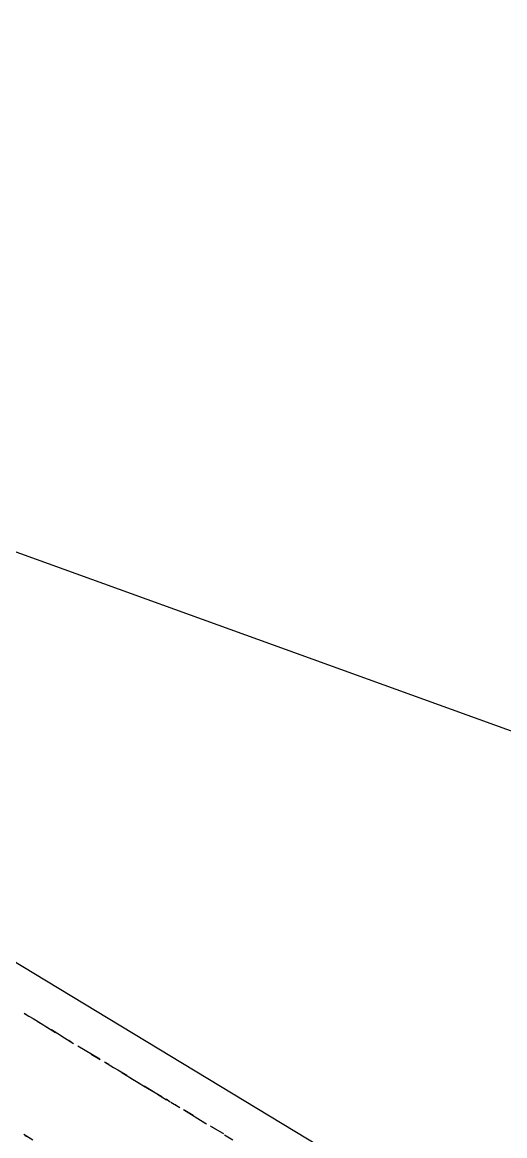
# Model space of a CAD drawing. Header units: feet. Extents: x 2484883 to 2491360, y 414166 to 419420.
# Drawn here: x 2488501 to 2489290, y 417599 to 419420 of the extents above; entities that cross this region are included whole.
import ezdxf

# ---------------------------------------------------------------- set-up
doc = ezdxf.new("R2010")
doc.units = ezdxf.units.FT
doc.layers.add('EXISTING_DETAIL', color=9, linetype='Continuous')
doc.layers.add('SITE_BASE', color=8, linetype='Continuous')

msp = doc.modelspace()

# ---------------------------------------------------------------- linework, layer by layer
at = {"layer": 'EXISTING_DETAIL'}
for p, q in [((2488504.5, 417799.5), (2488512.2, 417794.3)), ((2488519.3, 417790.6), (2488555.6, 417767.8)), ((2488562.6, 417764.1), (2488570.4, 417758.9)), ((2488577.4, 417755.1), (2488584.1, 417750.3)), ((2488592.3, 417746.1), (2488627.9, 417724.9)), ((2488635.6, 417719.6), (2488642.7, 417715.9)), ((2488650.4, 417710.7), (2488657.5, 417706.9)), ((2488736.4, 417659.1), (2488743.1, 417654.3)), ((2488751.2, 417650.2), (2488757.9, 417645.4)), ((2488764.9, 417641.6), (2488801.2, 417618.9)), ((2488808.3, 417615.1), (2488816.4, 417611)), ((2488503.8, 417601.3), (2488518.6, 417592.4)), ((2488505.5, 417599.5), (2488513.7, 417595.3)), ((2488823.1, 417606.2), (2488830.1, 417602.4))]:
    msp.add_line(p, q, dxfattribs=at)
msp.add_lwpolyline([(2488664.1, 417702.1), (2488699.7, 417680.8), (2488729.3, 417662.9)], dxfattribs=at)
at = {"layer": 'SITE_BASE'}
for p, q in [((2486711.8, 418958.9), (2490649.5, 416576.6)), ((2488505.2, 417798.1), (2488519.3, 417790.6)), ((2488527, 417785.4), (2488541.8, 417776.4)), ((2488548.9, 417772.6), (2488563.7, 417763.7)), ((2488570.4, 417758.9), (2488585.2, 417749.9)), ((2488592.3, 417746.1), (2488607.1, 417737.2)), ((2488613.7, 417732.4), (2488628.5, 417723.4)), ((2488635.6, 417719.6), (2488650.4, 417710.7)), ((2488657.5, 417706.9), (2488672.3, 417698)), ((2488678.9, 417693.2), (2488693.7, 417684.2)), ((2488700.8, 417680.4), (2488715.6, 417671.5)), ((2488722.3, 417666.7), (2488737.1, 417657.7)), ((2488744.1, 417653.9), (2488758.9, 417645)), ((2488767.1, 417640.8), (2488780.8, 417632.3)), ((2488788.5, 417627.1), (2488802.3, 417618.5)), ((2488810.4, 417614.3), (2488824.1, 417605.8)), ((2488831.9, 417600.6), (2488845.6, 417592))]:
    msp.add_line(p, q, dxfattribs=at)
msp.add_lwpolyline([(2486094.4, 419420.2), (2491359.8, 417516.5), (2490148.3, 414165.8), (2484882.9, 416069.5), (2486094.4, 419420.2)], dxfattribs=at)

doc.saveas('drawing.dxf')
